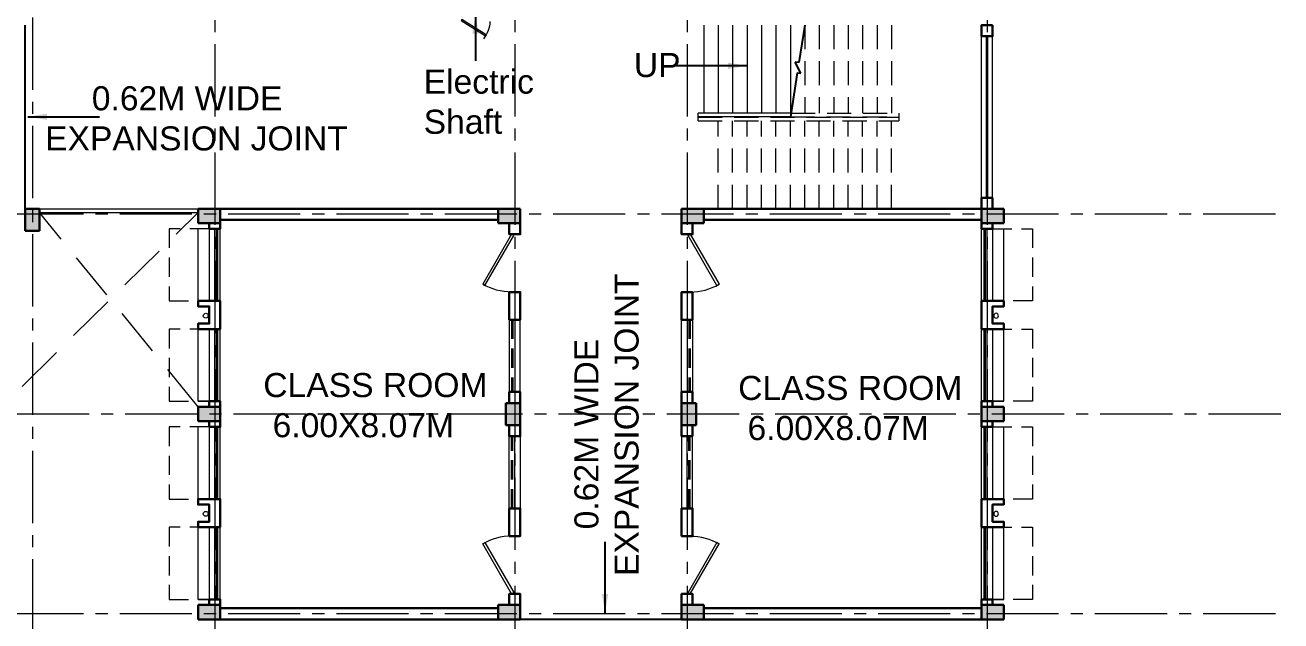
# Model space of a CAD drawing. Extents: x 1465 to 2206, y 779 to 1116.
# Drawn here: x 2033.45 to 2059.53, y 896.11 to 908.48 of the extents above; entities that cross this region are included whole.
import ezdxf

# ---------------------------------------------------------------- set-up
doc = ezdxf.new("R2010")
doc.units = 0
doc.header["$LTSCALE"] = 40
doc.header["$MEASUREMENT"] = 0
for name, pattern in [('CENTER2', [1.125, 0.75, -0.125, 0.125, -0.125]), ('DASHED', [0.75, 0.5, -0.25]), ('DASHED2', [0.375, 0.25, -0.125])]:
    doc.linetypes.add(name, pattern=pattern)
doc.layers.get('0').update_dxf_attribs({"linetype": 'CONTINUOUS'})
for name, color, linetype, lineweight in [('CLL LEV.', 252, 'CONTINUOUS', 18), ('COLUMN', 251, 'CONTINUOUS', 30), ('Door', 54, 'CONTINUOUS', 15), ('FIXTURE', 13, 'CONTINUOUS', 9), ('PROJECTION', 32, 'DASHED', 13), ('Railing', 22, 'CONTINUOUS', 13), ('Stair', 1, 'CONTINUOUS', 15), ('VENTILATOR', 6, 'DASHED', 13), ('Wall', 7, 'CONTINUOUS', 30), ('Window', 150, 'CONTINUOUS', 13), ('window wall', 7, 'CONTINUOUS', 18), ('Window-Wall', 7, 'CONTINUOUS', 13)]:
    doc.layers.add(name, color=color, linetype=linetype, lineweight=lineweight)
for name, color, linetype in [('Dim', 251, 'CONTINUOUS'), ('EXPANSION JOINT', 244, 'CONTINUOUS'), ('GRID', 4, 'CENTER2'), ('Hatch', 251, 'CONTINUOUS'), ('Text', 7, 'CONTINUOUS'), ('title', 244, 'CONTINUOUS')]:
    doc.layers.add(name, color=color, linetype=linetype)
doc.styles.add('L120', font='simplex.shx', dxfattribs={"height": 3})
doc.styles.get("Standard").update_dxf_attribs({"font": 'txt.shx', "height": 0.03937})
doc.styles.add('Tabrej.', font='GOTHIC.TTF', dxfattribs={"height": 1})
doc.dimstyles.get("Standard").update_dxf_attribs({"dimtxt": 0.18, "dimasz": 0.18, "dimexe": 0.18, "dimexo": 0.0625, "dimgap": 0.09, "dimtad": 0, "dimtih": 1, "dimtoh": 1, "dimdec": 4, "dimzin": 0, "dimdsep": 46, "dimtxsty": 'Standard', "dimcen": 0.09, "dimadec": 0, "dimazin": 0, "dimtfac": 1, "dimtdec": 4, "dimtofl": 0, "dimtmove": 0, "dimatfit": 3, "dimfxl": 0, "dimtolj": 1, "dimtzin": 0, "dimarcsym": 0})

# ---------------------------------------------------------------- blocks, each defined once
blk = doc.blocks.new('COLUMN 546')
at = {"layer": 'Hatch'}
h = blk.add_hatch(color=0, dxfattribs=at)
h.dxf.hatch_style = 1
h.paths.add_polyline_path([(0, 0), (0.3, 0), (0.3, 0.46), (0, 0.46)])
at = {"layer": 'COLUMN'}
for p, q in [((0.3, 0.46), (0, 0.46)), ((0, 0.46), (0, 0)), ((0.3, 0), (0.3, 0.46)), ((0, 0), (0.3, 0))]:
    blk.add_line(p, q, dxfattribs=at)
blk = doc.blocks.new('VENT 2')
at = {"layer": 'VENTILATOR', "ltscale": 0.02}
for p, q in [((0, 0.182), (1.5, 0.182)), ((0, 0.152), (1.5, 0.152))]:
    blk.add_line(p, q, dxfattribs=at)
at = {"layer": 'Window-Wall'}
for p, q in [((0, 0.23), (1.5, 0.23)), ((0, 0), (0, 0.23)), ((0, 0.115), (1.5, 0.115)), ((1.5, 0), (0, 0)), ((1.5, 0.23), (1.5, 0))]:
    blk.add_line(p, q, dxfattribs=at)
blk = doc.blocks.new('*U14')
for p, q in [((0, 0), (0, -6)), ((40, 0), (40, -6))]:
    blk.add_line(p, q)
blk.add_lwpolyline([(0, 0), (34.64, 20), (35.52, 18.48), (0.87, -1.52)], close=True)
blk.add_arc((0, 0), 40, 0, 30)
blk = doc.blocks.new('DOOR1')
at = {"layer": 'Door', "xscale": 0.0300000000000013, "yscale": 0.0300000000000013, "zscale": 0.0300000000000013}
blk.add_blockref('*U14', (0, 0.18), dxfattribs=at)
blk = doc.blocks.new('class 1')
at = {"layer": 'Wall'}
for points in [[(0.23, 0), (0, 0), (0, -0.23), (0.23, -0.23), (0.23, 0)], [(0.23, -1.43), (0, -1.43), (0, -2.005), (0.23, -2.005), (0.23, -1.43)], [(0.23, -3.505), (0, -3.505), (0, -3.735), (0.23, -3.735), (0.23, -3.505)]]:
    blk.add_lwpolyline(points, dxfattribs=at)
at = {"layer": 'Wall', "rotation": 270}
for name, p in [('DOOR1', (0, -0.23)), ('VENT 2', (0, -2.005))]:
    blk.add_blockref(name, p, dxfattribs=at)
blk = doc.blocks.new('WINDOW 1')
at = {"layer": 'CLL LEV.'}
for p, q in [((0, -0.23), (0, -0.46)), ((1.5, -0.23), (1.5, -0.46)), ((0, -0.46), (1.5, -0.46))]:
    blk.add_line(p, q, dxfattribs=at)
at = {"layer": 'PROJECTION', "ltscale": 0.02}
for p, q in [((0, -1.06), (0, -0.23)), ((1.5, -0.23), (1.5, -1.06)), ((1.5, -1.06), (0, -1.06))]:
    blk.add_line(p, q, dxfattribs=at)
at = {"layer": 'Window'}
for p, q in [((0, -0.051), (1.5, -0.051)), ((0, -0.081), (1.5, -0.081))]:
    blk.add_line(p, q, dxfattribs=at)
at = {"layer": 'Window-Wall'}
for p, q in [((0, 0), (1.5, 0)), ((0, -0.23), (0, 0)), ((1.5, 0), (1.5, -0.23)), ((0, -0.115), (1.5, -0.115)), ((1.5, -0.23), (0, -0.23))]:
    blk.add_line(p, q, dxfattribs=at)
blk = doc.blocks.new('SHAFT2')
at = {"layer": 'FIXTURE'}
blk.add_circle((0.302, 0.307), 0.05, dxfattribs=at)
at = {"layer": 'Wall'}
blk.add_lwpolyline([(0, 0.585), (0.46, 0.585), (0.46, 0.47), (0.23, 0.47), (0.23, 0.115), (0.46, 0.115), (0.46, 0), (0, 0), (0, 0.585)], dxfattribs=at)
blk = doc.blocks.new('Door - Left Hung 36 in.')
blk.add_lwpolyline([(0.8, -1.3), (0, 0), (31.2, 18), (31.9, 16.7)], close=True)
blk.add_arc((0, 0), 36, 0, 37.3101)
blk = doc.blocks.new('GTREY')
at = {"layer": 'GRID', "lineweight": 18, "ltscale": 0.05}
for p, q in [((49.375, 5.343), (49.375, -45.5572)), ((55.605, 5.343), (55.605, -45.5572)), ((59.185, 5.343), (59.185, -45.5572)), ((65.415, 5.343), (65.415, -45.5572)), ((45.587, 3.6467), (45.587, -45.5572)), ((71.4016, -20.69), (-4.1023, -20.69)), ((71.5166, -24.84), (-3.9873, -24.84)), ((71.4016, -28.99), (-2.5941, -28.99))]:
    blk.add_line(p, q, dxfattribs=at)

msp = doc.modelspace()

# ---------------------------------------------------------------- linework, layer by layer
at = {"layer": 'Dim'}
msp.add_line((2051.5903, 906.5714), (2051.5903, 906.5764), dxfattribs=at)
at = {"layer": 'EXPANSION JOINT', "linetype": 'ByBlock', "ltscale": 0.05}
for p, q in [((2033.4473, 904.6664), (2033.4473, 908.4814)), ((2047.0803, 896.1364), (2043.7303, 896.1364))]:
    msp.add_line(p, q, dxfattribs=at)
at = {"layer": 'Railing', "linetype": 'DASHED2', "ltscale": 0.05}
for p, q in [((2047.4249, 906.4964), (2047.4249, 906.5714)), ((2047.4249, 906.5714), (2051.5903, 906.5714)), ((2049.3403, 906.5764), (2051.5903, 906.5764)), ((2049.3521, 906.6514), (2051.5903, 906.6514)), ((2047.4249, 906.4964), (2051.5903, 906.4964))]:
    msp.add_line(p, q, dxfattribs=at)
at = {"layer": 'Railing', "linetype": 'ByBlock', "ltscale": 0.05}
for p, q in [((2047.4253, 906.5764), (2047.4253, 906.6514)), ((2049.3521, 906.6514), (2047.4253, 906.6514)), ((2049.3403, 906.5764), (2047.4253, 906.5764)), ((2051.5903, 906.6514), (2051.5903, 906.5764)), ((2051.5903, 906.5714), (2051.5903, 906.4964)), ((2033.7473, 904.6664), (2037.0403, 904.6664)), ((2033.7473, 904.5864), (2037.0403, 904.5864))]:
    msp.add_line(p, q, dxfattribs=at)
at = {"layer": 'Stair', "linetype": 'ByBlock', "ltscale": 0.05}
for p, q in [((2047.5403, 908.4814), (2047.5403, 906.6514)), ((2047.8403, 908.4814), (2047.8403, 906.6514)), ((2048.1403, 908.4814), (2048.1403, 906.6514)), ((2048.4403, 908.4814), (2048.4403, 906.6514)), ((2048.7403, 908.4814), (2048.7403, 906.6514)), ((2049.0403, 908.4814), (2049.0403, 906.6514)), ((2049.3403, 908.4814), (2049.3403, 906.6514))]:
    msp.add_line(p, q, dxfattribs=at)
at = {"layer": 'Stair', "linetype": 'DASHED2', "ltscale": 0.05}
for p, q in [((2049.6403, 908.4814), (2049.6403, 906.6514)), ((2049.9403, 908.4814), (2049.9403, 906.6514)), ((2050.2403, 908.4814), (2050.2403, 906.6514)), ((2050.5403, 908.4814), (2050.5403, 906.6514)), ((2050.8403, 908.4814), (2050.8403, 906.6514)), ((2051.1403, 908.4814), (2051.1403, 906.6514)), ((2051.4403, 908.4814), (2051.4403, 906.6514)), ((2047.8403, 904.6664), (2047.8403, 906.4964)), ((2048.1403, 904.6664), (2048.1403, 906.4964)), ((2048.4403, 904.6664), (2048.4403, 906.4964)), ((2048.7403, 904.6664), (2048.7403, 906.4964)), ((2049.0403, 904.6664), (2049.0403, 906.4964)), ((2049.3403, 904.6664), (2049.3403, 906.4964)), ((2049.6403, 904.6664), (2049.6403, 906.4964)), ((2049.9403, 904.6664), (2049.9403, 906.4964)), ((2050.2403, 904.6664), (2050.2403, 906.4964)), ((2050.5403, 904.6664), (2050.5403, 906.4964)), ((2050.8403, 904.6664), (2050.8403, 906.4964)), ((2051.1403, 904.6664), (2051.1403, 906.4964)), ((2051.4403, 904.6664), (2051.4403, 906.4964))]:
    msp.add_line(p, q, dxfattribs=at)
at = {"layer": 'title', "ltscale": 0.05}
for p, q in [((2049.6403, 908.4814), (2049.518, 907.705)), ((2049.518, 907.705), (2049.4379, 907.7105)), ((2049.5545, 907.4858), (2049.4379, 907.7105)), ((2049.5234, 907.739), (2049.5234, 907.739)), ((2049.4842, 907.4902), (2049.3403, 906.5764)), ((2049.4842, 907.4902), (2049.5545, 907.4858))]:
    msp.add_line(p, q, dxfattribs=at)
at = {"layer": 'Wall'}
for p, q in [((2043.2703, 904.6664), (2037.5003, 904.6664)), ((2047.5403, 904.6664), (2053.3103, 904.6664)), ((2043.2703, 904.4364), (2037.5003, 904.4364)), ((2047.5403, 904.4364), (2053.3103, 904.4364)), ((2043.2703, 896.3664), (2037.5003, 896.3664)), ((2047.5403, 896.3664), (2053.3103, 896.3664)), ((2043.2703, 896.1364), (2037.5003, 896.1364)), ((2047.5403, 896.1364), (2053.3103, 896.1364))]:
    msp.add_line(p, q, dxfattribs=at)
for points in [[(2053.5403, 908.4814), (2053.5403, 908.2514), (2053.3103, 908.2514), (2053.3103, 908.4814), (2053.5403, 908.4814)], [(2053.5403, 904.8964), (2053.5403, 904.6664), (2053.3103, 904.6664), (2053.3103, 904.8964), (2053.5403, 904.8964)], [(2037.2703, 904.3664), (2037.2703, 904.2514), (2037.5003, 904.2514), (2037.5003, 904.3664), (2037.2703, 904.3664)], [(2053.5403, 904.3664), (2053.5403, 904.2514), (2053.3103, 904.2514), (2053.3103, 904.3664), (2053.5403, 904.3664)], [(2037.2703, 900.5514), (2037.2703, 900.6664), (2037.5003, 900.6664), (2037.5003, 900.5514), (2037.2703, 900.5514)], [(2037.2703, 900.6664), (2037.2703, 900.5514), (2037.5003, 900.5514), (2037.5003, 900.6664), (2037.2703, 900.6664)], [(2053.5403, 900.5514), (2053.5403, 900.6664), (2053.3103, 900.6664), (2053.3103, 900.5514), (2053.5403, 900.5514)], [(2053.5403, 900.6664), (2053.5403, 900.5514), (2053.3103, 900.5514), (2053.3103, 900.6664), (2053.5403, 900.6664)], [(2037.2703, 900.2514), (2037.2703, 900.1364), (2037.5003, 900.1364), (2037.5003, 900.2514), (2037.2703, 900.2514)], [(2053.5403, 900.2514), (2053.5403, 900.1364), (2053.3103, 900.1364), (2053.3103, 900.2514), (2053.5403, 900.2514)], [(2037.2703, 896.4364), (2037.2703, 896.5514), (2037.5003, 896.5514), (2037.5003, 896.4364), (2037.2703, 896.4364)], [(2037.2703, 896.5514), (2037.2703, 896.4364), (2037.5003, 896.4364), (2037.5003, 896.5514), (2037.2703, 896.5514)], [(2053.5403, 896.4364), (2053.5403, 896.5514), (2053.3103, 896.5514), (2053.3103, 896.4364), (2053.5403, 896.4364)], [(2053.5403, 896.5514), (2053.5403, 896.4364), (2053.3103, 896.4364), (2053.3103, 896.5514), (2053.5403, 896.5514)]]:
    msp.add_lwpolyline(points, dxfattribs=at)
at = {"layer": 'Window', "ltscale": 0.05}
for p, q in [((2053.4084, 908.2514), (2053.4084, 904.8964)), ((2053.4434, 904.8964), (2053.4434, 908.2514))]:
    msp.add_line(p, q, dxfattribs=at)
at = {"layer": 'window wall', "ltscale": 0.05}
for p, q in [((2053.3103, 904.8964), (2053.3103, 908.2514)), ((2053.5403, 904.8964), (2053.5403, 908.2514))]:
    msp.add_line(p, q, dxfattribs=at)
at = {"layer": 'window wall', "linetype": 'DASHED', "ltscale": 0.05}
for p, q in [((2033.3853, 900.9764), (2037.0403, 904.5864)), ((2037.0403, 900.5514), (2033.7473, 904.5864))]:
    msp.add_line(p, q, dxfattribs=at)

# ---------------------------------------------------------------- block references
at = {"linetype": 'ByBlock', "xscale": -1}
msp.add_blockref('class 1', (2043.7303, 904.3664), dxfattribs=at)
at = {"linetype": 'ByBlock'}
msp.add_blockref('class 1', (2047.0803, 904.3664), dxfattribs=at)
at = {"linetype": 'ByBlock', "rotation": 180}
msp.add_blockref('class 1', (2043.7303, 896.4364), dxfattribs=at)
at = {"linetype": 'ByBlock', "xscale": -1, "rotation": 180}
msp.add_blockref('class 1', (2047.0803, 896.4364), dxfattribs=at)
at = {"layer": 'CLL LEV.', "extrusion": (0, 0, -1), "zscale": -1, "rotation": 90}
for p in [(-2037.5003, 902.7514), (-2037.5003, 900.6664), (-2037.5003, 898.6364), (-2037.5003, 896.5514)]:
    msp.add_blockref('WINDOW 1', p, dxfattribs=at)
at = {"layer": 'CLL LEV.', "rotation": 89.99999999999999}
for p in [(2053.3103, 902.7514), (2053.3103, 900.6664), (2053.3103, 898.6364), (2053.3103, 896.5514)]:
    msp.add_blockref('WINDOW 1', p, dxfattribs=at)
at = {"layer": 'Door', "extrusion": (0, 0, -1), "xscale": 0.0166737001802426, "yscale": 0.0166737001802426, "zscale": -0.0166737001841632, "rotation": 181.6719586428226}
msp.add_blockref('Door - Left Hung 36 in.', (-2042.5003, 908.5751), dxfattribs=at)
at = {"layer": 'GRID'}
msp.add_blockref('GTREY', (1988.0103, 925.2414), dxfattribs=at)
at = {"layer": 'Wall', "color": 7, "extrusion": (0, 0, -1), "xscale": -1, "zscale": -1}
for p, rotation in [((-2033.7473, 904.6664), 180), ((-2047.0803, 904.6664), 90), ((-2053.3103, 904.6664), 90), ((-2053.3103, 900.5514), 90), ((-2047.0803, 896.4364), 90), ((-2053.3103, 896.4364), 90)]:
    msp.add_blockref('COLUMN 546', p, dxfattribs=dict(at, rotation=rotation))
at = {"layer": 'Wall', "color": 7, "extrusion": (0, 0, -1), "zscale": -1, "rotation": 270}
for p in [(-2037.5003, 904.6664), (-2043.7303, 904.6664), (-2037.5003, 900.5514), (-2037.5003, 896.4364), (-2043.7303, 896.4364)]:
    msp.add_blockref('COLUMN 546', p, dxfattribs=at)
at = {"layer": 'Wall', "linetype": 'ByBlock', "rotation": 180}
for p in [(2037.5003, 902.7514), (2037.5003, 898.6364)]:
    msp.add_blockref('SHAFT2', p, dxfattribs=at)
at = {"layer": 'Wall', "linetype": 'ByBlock', "extrusion": (0, 0, -1), "zscale": -1, "rotation": 180}
for p in [(-2053.3103, 902.7514), (-2053.3103, 898.6364)]:
    msp.add_blockref('SHAFT2', p, dxfattribs=at)
at = {"layer": 'Wall', "color": 7, "extrusion": (0, 0, -1), "zscale": -1}
msp.add_blockref('COLUMN 546', (-2043.7303, 900.1714), dxfattribs=at)
at = {"layer": 'Wall', "color": 7, "extrusion": (0, 0, -1), "xscale": -1, "zscale": -1}
msp.add_blockref('COLUMN 546', (-2047.0803, 900.1714), dxfattribs=at)

# ---------------------------------------------------------------- texts
at = {"layer": 'Text', "char_height": 0.5, "attachment_point": 1, "style": 'Tabrej.'}
for s, width, insert in [('{\\fArial|b0|i0|c0|p34;UP}', 1.50962, (2046.0903, 907.902)), ('{\\fArial|b0|i0|c0|p34;Electric \\PShaft}', 19.989683, (2041.7243, 907.5571)), ('{\\fArial|b0|i0|c0|p34;     0.62M WIDE \\PEXPANSION JOINT}', 19.989683, (2033.862, 907.2111)), ('{\\fArial|b0|i0|c0|p34;CLASS ROOM\\P 6.00X8.07M}', 19.989683, (2038.3936, 901.2539)), ('{\\fArial|b0|i0|c0|p34;CLASS ROOM\\P 6.00X8.07M}', 19.989683, (2048.2557, 901.1948))]:
    msp.add_mtext_dynamic_manual_height_columns(s, width=width, gutter_width=5, heights=[0], dxfattribs=dict(at, insert=insert))
at = {"layer": 'Text', "insert": (2044.8543, 897.0367), "char_height": 0.5, "attachment_point": 1, "rotation": 90, "style": 'Tabrej.'}
msp.add_mtext_dynamic_manual_height_columns('{\\fArial|b0|i0|c0|p34;     0.62M WIDE \\PEXPANSION JOINT}', width=19.989683, gutter_width=5, heights=[0], dxfattribs=at)

# ---------------------------------------------------------------- leaders
at = {"layer": 'Dim'}
for points in [[(2042.8, 908.7026), (2042.8, 907.7394)], [(2048.443, 907.6364), (2046.9586, 907.6364)], [(2033.5047, 906.5774), (2034.9891, 906.5774)], [(2045.4912, 896.2635), (2045.4912, 897.7479)]]:
    msp.add_leader(points, dimstyle='Standard', override={"dimscale": 40, "dimasz": 0.01, "dimgap": 0.09, "dimtad": 0, "dimpost": "'", "dimtxsty": 'L120', "dimarcsym": 1}, dxfattribs=at)

doc.saveas('drawing.dxf')
